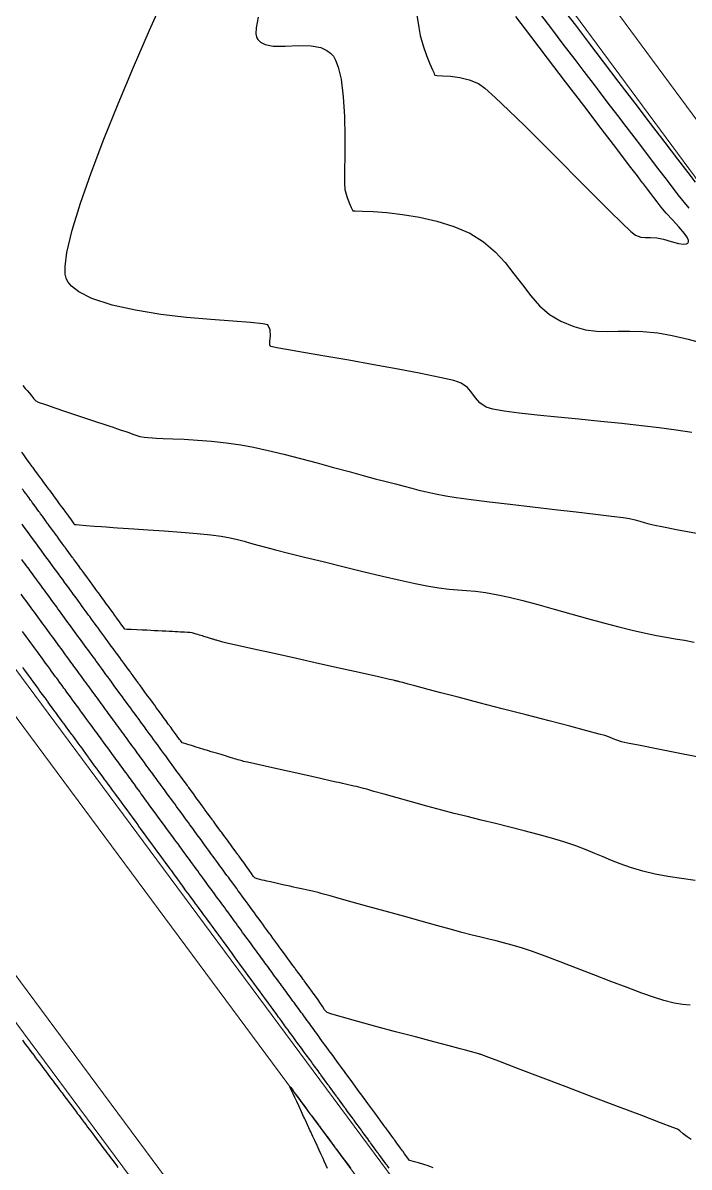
# Model space of a CAD drawing. Header units: millimetres. Extents: x 340454 to 342791, y 6993867 to 6995092.
# Drawn here: x 340748.3 to 340795.8, y 6994663.3 to 6994745 of the extents above; entities that cross this region are included whole.
import ezdxf

# ---------------------------------------------------------------- set-up
doc = ezdxf.new("R2010")
doc.units = ezdxf.units.MM
doc.header["$LTSCALE"] = 10
for name, color, linetype in [('T-HM-CURVA_INTERMEDIARIA', 45, 'Continuous'), ('T-HM-CURVA_MESTRA', 20, 'Continuous'), ('URB-Calçadas', 2, 'Continuous'), ('URB-Quadras', 3, 'Continuous')]:
    doc.layers.add(name, color=color, linetype=linetype)

msp = doc.modelspace()

# ---------------------------------------------------------------- linework, layer by layer
at = {"layer": 'T-HM-CURVA_INTERMEDIARIA', "color": 45, "linetype": 'Continuous', "lineweight": -3, "flags": 128}
for points, elevation in [([(340796.03, 6994715.732), (340794.905, 6994715.888), (340793.68, 6994716.054), (340792.426, 6994716.209), (340791.012, 6994716.363), (340789.5, 6994716.515), (340787.95, 6994716.666), (340786.426, 6994716.815), (340784.988, 6994716.962), (340783.699, 6994717.106), (340782.621, 6994717.248), (340781.815, 6994717.388), (340781.343, 6994717.524), (340780.883, 6994717.83), (340780.573, 6994718.188), (340780.314, 6994718.566), (340780.006, 6994718.932), (340779.549, 6994719.257), (340779.021, 6994719.427), (340778.024, 6994719.659), (340776.667, 6994719.937), (340775.06, 6994720.244), (340773.311, 6994720.565), (340771.529, 6994720.883), (340769.824, 6994721.181), (340768.306, 6994721.444), (340767.083, 6994721.655), (340766.39, 6994721.776), (340766.074, 6994721.832), (340765.973, 6994721.852), (340765.958, 6994721.856), (340765.946, 6994721.869), (340765.925, 6994721.906), (340765.902, 6994721.976), (340765.881, 6994722.067), (340765.9, 6994722.253), (340765.932, 6994722.624), (340765.908, 6994723.05), (340765.756, 6994723.402), (340765.384, 6994723.492), (340764.514, 6994723.576), (340763.247, 6994723.669), (340761.69, 6994723.787), (340759.946, 6994723.946), (340758.119, 6994724.16), (340756.314, 6994724.446), (340754.635, 6994724.82), (340753.186, 6994725.296), (340752.262, 6994725.761), (340751.742, 6994726.164), (340751.49, 6994726.461), (340751.395, 6994726.618), (340751.346, 6994726.731), (340751.284, 6994727.017), (340751.275, 6994727.586), (340751.408, 6994728.584), (340751.787, 6994730.175), (340752.373, 6994732.091), (340753.133, 6994734.273), (340754.037, 6994736.661), (340755.053, 6994739.195), (340756.15, 6994741.815), (340757.297, 6994744.461), (340758.461, 6994747.073)], 721), ([(340776.384, 6994745.526), (340776.522, 6994744.653), (340776.631, 6994744.073), (340776.832, 6994743.343), (340777.078, 6994742.643), (340777.32, 6994742.046), (340777.506, 6994741.621), (340777.588, 6994741.439), (340777.618, 6994741.327), (340777.663, 6994741.234), (340777.825, 6994741.22), (340778.223, 6994741.201), (340778.786, 6994741.155), (340779.446, 6994741.061), (340780.133, 6994740.895), (340780.777, 6994740.638), (340781.238, 6994740.3), (340781.982, 6994739.64), (340782.951, 6994738.723), (340784.085, 6994737.616), (340785.325, 6994736.385), (340786.611, 6994735.095), (340787.884, 6994733.812), (340789.086, 6994732.602), (340790.156, 6994731.531), (340791.036, 6994730.664), (340791.666, 6994730.068), (340791.987, 6994729.809), (340792.379, 6994729.675), (340792.719, 6994729.647), (340793.077, 6994729.654), (340793.521, 6994729.626), (340793.993, 6994729.52), (340794.538, 6994729.36), (340795.071, 6994729.219), (340795.431, 6994729.17), (340795.634, 6994729.194), (340795.727, 6994729.249), (340795.759, 6994729.289), (340795.776, 6994729.33), (340795.775, 6994729.43), (340795.699, 6994729.623), (340795.486, 6994729.943), (340795.095, 6994730.41), (340794.639, 6994730.907), (340794.194, 6994731.388), (340793.84, 6994731.806), (340793.545, 6994732.194), (340793.31, 6994732.501), (340793.096, 6994732.782), (340792.862, 6994733.09), (340792.566, 6994733.478), (340792.566, 6994733.478), (340792.53, 6994733.525), (340792.412, 6994733.68), (340792.129, 6994734.05), (340791.578, 6994734.773), (340790.658, 6994735.98), (340789.545, 6994737.441), (340788.306, 6994739.065), (340787.011, 6994740.765), (340785.726, 6994742.45), (340784.521, 6994744.03), (340783.464, 6994745.418)], 719), ([(340786.916, 6994745.837), (340787.703, 6994744.805), (340788.645, 6994743.569), (340789.698, 6994742.188), (340790.815, 6994740.723), (340791.948, 6994739.236), (340793.053, 6994737.787), (340794.082, 6994736.438), (340794.988, 6994735.248), (340795.727, 6994734.279), (340796.251, 6994733.592)], 721), ([(340748.251, 6994719.072), (340748.424, 6994718.874), (340748.562, 6994718.717), (340748.731, 6994718.523), (340748.905, 6994718.308), (340749.044, 6994718.132), (340749.199, 6994717.988), (340749.352, 6994717.897), (340749.491, 6994717.847), (340749.666, 6994717.787), (340749.947, 6994717.69), (340750.533, 6994717.492), (340751.307, 6994717.231), (340752.153, 6994716.948), (340752.956, 6994716.679), (340753.598, 6994716.464), (340753.963, 6994716.342), (340754.249, 6994716.245), (340754.478, 6994716.168), (340754.698, 6994716.095), (340754.956, 6994716.008), (340755.28, 6994715.899), (340755.539, 6994715.812), (340755.835, 6994715.712), (340756.114, 6994715.61), (340756.335, 6994715.527), (340756.62, 6994715.448), (340756.922, 6994715.392), (340757.186, 6994715.365), (340757.517, 6994715.336), (340757.789, 6994715.322), (340758.282, 6994715.305), (340758.96, 6994715.28), (340759.785, 6994715.241), (340760.72, 6994715.183), (340761.73, 6994715.1), (340762.777, 6994714.986), (340763.825, 6994714.836), (340764.733, 6994714.666), (340765.77, 6994714.437), (340766.899, 6994714.166), (340768.081, 6994713.865), (340769.276, 6994713.549), (340770.447, 6994713.232), (340771.554, 6994712.929), (340772.559, 6994712.654), (340773.422, 6994712.422), (340774.105, 6994712.246), (340774.853, 6994712.058), (340775.473, 6994711.894), (340776.018, 6994711.748), (340776.538, 6994711.612), (340777.085, 6994711.481), (340777.711, 6994711.347), (340778.467, 6994711.202), (340779.195, 6994711.088), (340780.257, 6994710.944), (340781.572, 6994710.779), (340783.061, 6994710.598), (340784.642, 6994710.411), (340786.235, 6994710.226), (340787.759, 6994710.048), (340789.135, 6994709.888), (340790.28, 6994709.751), (340791.115, 6994709.647), (340791.56, 6994709.581), (340791.983, 6994709.489), (340792.315, 6994709.398), (340792.617, 6994709.305), (340792.948, 6994709.208), (340793.37, 6994709.103), (340793.887, 6994708.999), (340794.919, 6994708.799), (340796.347, 6994708.527)], 722), ([(340748.168, 6994714.31), (340748.309, 6994714.118), (340748.362, 6994714.045), (340748.505, 6994713.851), (340748.764, 6994713.496), (340748.905, 6994713.303), (340748.952, 6994713.238), (340749.096, 6994713.042), (340749.359, 6994712.683), (340749.502, 6994712.487), (340749.543, 6994712.431), (340749.688, 6994712.233), (340749.954, 6994711.869), (340750.099, 6994711.672), (340750.133, 6994711.624), (340750.225, 6994711.498), (340750.441, 6994711.203), (340750.699, 6994710.851), (340750.862, 6994710.629), (340750.994, 6994710.447), (340751.13, 6994710.262), (340751.301, 6994710.028), (340751.508, 6994709.745), (340751.702, 6994709.48), (340751.846, 6994709.282), (340751.904, 6994709.204), (340751.937, 6994709.158), (340751.996, 6994709.153), (340752.068, 6994709.148), (340752.288, 6994709.13), (340752.788, 6994709.09), (340753.38, 6994709.043), (340753.876, 6994709.004), (340754.2, 6994708.978), (340754.452, 6994708.958), (340754.705, 6994708.938), (340755.029, 6994708.913), (340755.433, 6994708.886), (340756.19, 6994708.838), (340757.199, 6994708.774), (340758.356, 6994708.696), (340759.558, 6994708.609), (340760.702, 6994708.516), (340761.686, 6994708.421), (340762.407, 6994708.327), (340763.061, 6994708.207), (340763.59, 6994708.085), (340764.054, 6994707.957), (340764.517, 6994707.82), (340765.041, 6994707.67), (340765.688, 6994707.501), (340766.302, 6994707.348), (340767.222, 6994707.118), (340768.376, 6994706.829), (340769.694, 6994706.5), (340771.106, 6994706.152), (340772.541, 6994705.802), (340773.928, 6994705.469), (340775.197, 6994705.174), (340776.277, 6994704.934), (340777.098, 6994704.77), (340777.962, 6994704.631), (340778.686, 6994704.544), (340779.325, 6994704.489), (340779.936, 6994704.443), (340780.574, 6994704.384), (340781.296, 6994704.292), (340782.158, 6994704.143), (340782.983, 6994703.963), (340783.953, 6994703.721), (340785.033, 6994703.431), (340786.186, 6994703.11), (340787.376, 6994702.774), (340788.566, 6994702.439), (340789.719, 6994702.122), (340790.798, 6994701.838), (340791.768, 6994701.604), (340792.699, 6994701.4), (340793.489, 6994701.239), (340794.186, 6994701.108), (340794.837, 6994700.994), (340795.489, 6994700.884), (340796.189, 6994700.763)], 723), ([(340796.877, 6994692.463), (340795.163, 6994692.801), (340793.611, 6994693.108), (340792.328, 6994693.363), (340791.42, 6994693.547), (340790.996, 6994693.641), (340790.66, 6994693.751), (340790.403, 6994693.855), (340790.147, 6994693.961), (340789.812, 6994694.079), (340789.403, 6994694.192), (340788.534, 6994694.423), (340787.307, 6994694.745), (340785.823, 6994695.132), (340784.184, 6994695.558), (340782.49, 6994695.998), (340780.844, 6994696.425), (340779.347, 6994696.814), (340778.099, 6994697.138), (340777.203, 6994697.371), (340776.76, 6994697.487), (340776.242, 6994697.628), (340775.757, 6994697.763), (340775.396, 6994697.864), (340775.249, 6994697.906), (340775.158, 6994697.931), (340775.11, 6994697.942), (340775.06, 6994697.953), (340775.008, 6994697.964), (340774.955, 6994697.976), (340774.9, 6994697.989), (340774.842, 6994698.001), (340774.783, 6994698.015), (340774.721, 6994698.028), (340774.433, 6994698.093), (340773.652, 6994698.267), (340772.488, 6994698.528), (340771.05, 6994698.849), (340769.449, 6994699.207), (340767.793, 6994699.578), (340766.192, 6994699.936), (340764.755, 6994700.257), (340763.593, 6994700.517), (340762.815, 6994700.691), (340762.53, 6994700.754), (340762.462, 6994700.773), (340762.388, 6994700.795), (340762.308, 6994700.82), (340762.221, 6994700.846), (340762.128, 6994700.874), (340762.078, 6994700.889), (340762.027, 6994700.905), (340761.973, 6994700.921), (340761.917, 6994700.938), (340761.858, 6994700.956), (340761.796, 6994700.975), (340761.732, 6994700.994), (340761.664, 6994701.015), (340761.593, 6994701.036), (340761.518, 6994701.059), (340761.44, 6994701.083), (340761.356, 6994701.108), (340761.269, 6994701.134), (340761.176, 6994701.163), (340761.079, 6994701.192), (340760.974, 6994701.224), (340760.865, 6994701.257), (340760.745, 6994701.293), (340760.624, 6994701.332), (340760.485, 6994701.372), (340760.345, 6994701.408), (340760.18, 6994701.439), (340760.004, 6994701.452), (340759.797, 6994701.458), (340759.644, 6994701.466), (340759.5, 6994701.474), (340759.32, 6994701.483), (340759.128, 6994701.493), (340758.942, 6994701.503), (340758.71, 6994701.515), (340758.46, 6994701.528), (340758.212, 6994701.541), (340757.903, 6994701.557), (340757.647, 6994701.57), (340757.396, 6994701.583), (340757.118, 6994701.597), (340756.784, 6994701.615), (340756.389, 6994701.632), (340756, 6994701.646), (340755.694, 6994701.661), (340755.551, 6994701.679), (340755.482, 6994701.757), (340755.423, 6994701.853), (340755.334, 6994701.975), (340755.163, 6994702.208), (340754.975, 6994702.465), (340754.833, 6994702.66), (340754.704, 6994702.836), (340754.538, 6994703.063), (340754.371, 6994703.29), (340754.242, 6994703.467), (340754.095, 6994703.668), (340753.899, 6994703.936), (340753.727, 6994704.171), (340753.652, 6994704.274), (340753.612, 6994704.329), (340753.469, 6994704.524), (340753.206, 6994704.884), (340753.061, 6994705.081), (340753.01, 6994705.151), (340752.87, 6994705.343), (340752.613, 6994705.694), (340752.471, 6994705.888), (340752.44, 6994705.931), (340752.409, 6994705.973), (340752.271, 6994706.162), (340752.021, 6994706.504), (340751.881, 6994706.695), (340751.844, 6994706.745), (340751.808, 6994706.795), (340751.672, 6994706.981), (340751.429, 6994707.313), (340751.29, 6994707.502), (340751.249, 6994707.559), (340751.207, 6994707.615), (340751.073, 6994707.799), (340750.837, 6994708.122), (340750.7, 6994708.31), (340750.653, 6994708.373), (340750.606, 6994708.437), (340750.474, 6994708.618), (340750.244, 6994708.932), (340750.109, 6994709.117), (340750.057, 6994709.187), (340750.006, 6994709.258), (340749.875, 6994709.437), (340749.652, 6994709.741), (340749.519, 6994709.924), (340749.462, 6994710.001), (340749.405, 6994710.079), (340749.276, 6994710.255), (340749.06, 6994710.55), (340748.928, 6994710.731), (340748.867, 6994710.814), (340748.806, 6994710.898), (340748.678, 6994711.073), (340748.468, 6994711.36), (340748.338, 6994711.538), (340748.274, 6994711.625), (340748.211, 6994711.712)], 724), ([(340795.907, 6994674.82), (340795.36, 6994674.882), (340794.749, 6994674.985), (340794.03, 6994675.161), (340793.354, 6994675.376), (340792.46, 6994675.692), (340791.402, 6994676.084), (340790.235, 6994676.528), (340789.011, 6994676.998), (340787.785, 6994677.471), (340786.612, 6994677.922), (340785.544, 6994678.325), (340784.635, 6994678.657), (340783.941, 6994678.893), (340783.203, 6994679.117), (340782.585, 6994679.289), (340782.039, 6994679.427), (340781.516, 6994679.552), (340780.967, 6994679.68), (340780.343, 6994679.833), (340779.596, 6994680.027), (340778.864, 6994680.226), (340777.875, 6994680.498), (340776.706, 6994680.822), (340775.433, 6994681.175), (340774.133, 6994681.536), (340772.883, 6994681.884), (340771.76, 6994682.197), (340770.841, 6994682.453), (340770.202, 6994682.631), (340769.92, 6994682.71), (340769.712, 6994682.769), (340769.547, 6994682.815), (340769.338, 6994682.87), (340769.121, 6994682.921), (340768.938, 6994682.96), (340768.709, 6994683.01), (340768.477, 6994683.062), (340768.282, 6994683.106), (340768.037, 6994683.161), (340767.788, 6994683.216), (340767.578, 6994683.263), (340767.315, 6994683.322), (340767.048, 6994683.382), (340766.823, 6994683.432), (340766.54, 6994683.495), (340766.253, 6994683.559), (340765.946, 6994683.627), (340765.677, 6994683.687), (340765.502, 6994683.727), (340765.339, 6994683.769), (340765.177, 6994683.815), (340764.994, 6994683.85), (340764.823, 6994683.922), (340764.714, 6994684.036), (340764.578, 6994684.226), (340764.417, 6994684.466), (340764.232, 6994684.731), (340764.029, 6994685.008), (340763.839, 6994685.268), (340763.697, 6994685.461), (340763.641, 6994685.538), (340763.609, 6994685.582), (340763.465, 6994685.78), (340763.197, 6994686.145), (340763.051, 6994686.346), (340763.004, 6994686.409), (340762.863, 6994686.602), (340762.604, 6994686.956), (340762.46, 6994687.153), (340762.43, 6994687.194), (340762.4, 6994687.235), (340762.262, 6994687.424), (340762.011, 6994687.767), (340761.87, 6994687.96), (340761.833, 6994688.01), (340761.797, 6994688.06), (340761.661, 6994688.245), (340761.418, 6994688.577), (340761.279, 6994688.767), (340761.237, 6994688.825), (340761.194, 6994688.884), (340761.06, 6994689.066), (340760.826, 6994689.387), (340760.689, 6994689.574), (340760.64, 6994689.64), (340760.592, 6994689.707), (340760.46, 6994689.887), (340760.233, 6994690.197), (340760.098, 6994690.381), (340760.044, 6994690.455), (340759.99, 6994690.529), (340759.86, 6994690.707), (340759.641, 6994691.006), (340759.508, 6994691.188), (340759.448, 6994691.27), (340759.389, 6994691.351), (340759.261, 6994691.526), (340759.049, 6994691.815), (340758.918, 6994691.995), (340758.853, 6994692.084), (340758.788, 6994692.172), (340758.662, 6994692.345), (340758.458, 6994692.624), (340758.327, 6994692.802), (340758.258, 6994692.897), (340758.188, 6994692.992), (340758.063, 6994693.164), (340757.866, 6994693.433), (340757.737, 6994693.609), (340757.662, 6994693.711), (340757.588, 6994693.812), (340757.464, 6994693.982), (340757.275, 6994694.241), (340757.146, 6994694.417), (340757.068, 6994694.524), (340756.989, 6994694.632), (340756.866, 6994694.8), (340756.684, 6994695.049), (340756.556, 6994695.224), (340756.472, 6994695.338), (340756.389, 6994695.452), (340756.267, 6994695.618), (340756.093, 6994695.857), (340755.965, 6994696.031), (340755.877, 6994696.152), (340755.788, 6994696.273), (340755.667, 6994696.439), (340755.501, 6994696.665), (340755.375, 6994696.838), (340755.281, 6994696.966), (340755.187, 6994697.094), (340755.067, 6994697.259), (340754.91, 6994697.473), (340754.784, 6994697.645), (340754.686, 6994697.78), (340754.587, 6994697.914), (340754.467, 6994698.079), (340754.317, 6994698.284), (340754.194, 6994698.452), (340754.091, 6994698.593), (340753.988, 6994698.734), (340753.869, 6994698.897), (340753.725, 6994699.093), (340753.604, 6994699.259), (340753.496, 6994699.406), (340753.389, 6994699.553), (340753.271, 6994699.714), (340753.133, 6994699.902), (340753.013, 6994700.066), (340752.901, 6994700.219), (340752.79, 6994700.372), (340752.673, 6994700.531), (340752.541, 6994700.711), (340752.423, 6994700.873), (340752.307, 6994701.031), (340752.191, 6994701.189), (340752.076, 6994701.347), (340751.95, 6994701.52), (340751.832, 6994701.681), (340751.713, 6994701.844), (340751.593, 6994702.007), (340751.479, 6994702.163), (340751.358, 6994702.329), (340751.242, 6994702.488), (340751.119, 6994702.656), (340750.996, 6994702.824), (340750.883, 6994702.978), (340750.766, 6994703.138), (340750.651, 6994703.295), (340750.561, 6994703.418), (340750.489, 6994703.517), (340750.398, 6994703.641), (340750.287, 6994703.793), (340750.175, 6994703.946), (340750.061, 6994704.102), (340749.968, 6994704.229), (340749.894, 6994704.33), (340749.801, 6994704.457), (340749.69, 6994704.608), (340749.583, 6994704.755), (340749.47, 6994704.909), (340749.375, 6994705.039), (340749.3, 6994705.142), (340749.204, 6994705.273), (340749.095, 6994705.423), (340748.992, 6994705.564), (340748.88, 6994705.716), (340748.783, 6994705.849), (340748.705, 6994705.955), (340748.608, 6994706.088), (340748.499, 6994706.237), (340748.4, 6994706.372), (340748.29, 6994706.523), (340748.19, 6994706.659)], 726), ([(340795.961, 6994665.248), (340795.691, 6994665.42), (340795.4, 6994665.651), (340795.162, 6994665.851), (340795.06, 6994665.938), (340794.992, 6994665.973), (340794.665, 6994666.098), (340793.772, 6994666.438), (340792.438, 6994666.945), (340790.79, 6994667.573), (340788.953, 6994668.272), (340787.053, 6994668.995), (340785.216, 6994669.694), (340783.568, 6994670.321), (340782.235, 6994670.829), (340781.342, 6994671.168), (340781.016, 6994671.293), (340780.96, 6994671.311), (340780.904, 6994671.326), (340780.859, 6994671.339), (340780.807, 6994671.353), (340780.648, 6994671.396), (340780.287, 6994671.496), (340779.855, 6994671.614), (340779.483, 6994671.713), (340778.693, 6994671.921), (340777.59, 6994672.213), (340776.28, 6994672.56), (340774.869, 6994672.937), (340773.462, 6994673.316), (340772.165, 6994673.67), (340771.084, 6994673.973), (340770.325, 6994674.197), (340769.993, 6994674.315), (340769.795, 6994674.503), (340769.675, 6994674.708), (340769.521, 6994674.96), (340769.341, 6994675.206), (340769.149, 6994675.469), (340768.995, 6994675.679), (340768.931, 6994675.767), (340768.892, 6994675.821), (340768.749, 6994676.016), (340768.486, 6994676.375), (340768.34, 6994676.574), (340768.311, 6994676.615), (340768.281, 6994676.656), (340768.143, 6994676.844), (340767.892, 6994677.187), (340767.75, 6994677.381), (340767.711, 6994677.435), (340767.672, 6994677.488), (340767.538, 6994677.672), (340767.298, 6994677.999), (340767.16, 6994678.188), (340767.112, 6994678.254), (340767.064, 6994678.319), (340766.933, 6994678.498), (340766.706, 6994678.809), (340766.569, 6994678.996), (340766.513, 6994679.073), (340766.456, 6994679.15), (340766.328, 6994679.325), (340766.113, 6994679.619), (340765.979, 6994679.803), (340765.914, 6994679.891), (340765.85, 6994679.979), (340765.724, 6994680.151), (340765.52, 6994680.429), (340765.388, 6994680.61), (340765.316, 6994680.708), (340765.245, 6994680.806), (340765.121, 6994680.976), (340764.928, 6994681.239), (340764.798, 6994681.417), (340764.719, 6994681.524), (340764.64, 6994681.632), (340764.518, 6994681.8), (340764.336, 6994682.048), (340764.207, 6994682.224), (340764.122, 6994682.34), (340764.037, 6994682.456), (340763.916, 6994682.622), (340763.745, 6994682.857), (340763.617, 6994683.031), (340763.526, 6994683.155), (340763.435, 6994683.28), (340763.315, 6994683.444), (340763.153, 6994683.665), (340763.026, 6994683.838), (340762.93, 6994683.97), (340762.834, 6994684.102), (340762.713, 6994684.266), (340762.561, 6994684.475), (340762.436, 6994684.645), (340762.334, 6994684.784), (340762.233, 6994684.923), (340762.113, 6994685.086), (340761.968, 6994685.285), (340761.846, 6994685.452), (340761.739, 6994685.598), (340761.632, 6994685.744), (340761.515, 6994685.905), (340761.376, 6994686.094), (340761.255, 6994686.259), (340761.144, 6994686.412), (340761.033, 6994686.564), (340760.916, 6994686.723), (340760.784, 6994686.904), (340760.665, 6994687.067), (340760.549, 6994687.225), (340760.433, 6994687.383), (340760.318, 6994687.54), (340760.192, 6994687.713), (340760.074, 6994687.874), (340759.954, 6994688.038), (340759.835, 6994688.201), (340759.721, 6994688.357), (340759.6, 6994688.522), (340759.484, 6994688.681), (340759.36, 6994688.85), (340759.236, 6994689.019), (340759.124, 6994689.173), (340759.008, 6994689.331), (340758.893, 6994689.488), (340758.802, 6994689.613), (340758.729, 6994689.712), (340758.638, 6994689.837), (340758.527, 6994689.989), (340758.416, 6994690.14), (340758.303, 6994690.295), (340758.209, 6994690.423), (340758.134, 6994690.525), (340758.04, 6994690.654), (340757.93, 6994690.805), (340757.825, 6994690.949), (340757.712, 6994691.102), (340757.616, 6994691.234), (340757.539, 6994691.339), (340757.443, 6994691.47), (340757.334, 6994691.62), (340757.233, 6994691.757), (340757.122, 6994691.909), (340757.023, 6994692.044), (340756.945, 6994692.152), (340756.846, 6994692.287), (340756.738, 6994692.434), (340756.642, 6994692.566), (340756.532, 6994692.716), (340756.43, 6994692.854), (340756.35, 6994692.964), (340756.249, 6994693.102), (340756.142, 6994693.249), (340756.05, 6994693.374), (340755.941, 6994693.523), (340755.838, 6994693.665), (340755.756, 6994693.777), (340755.653, 6994693.918), (340755.547, 6994694.063), (340755.459, 6994694.183), (340755.351, 6994694.33), (340755.245, 6994694.475), (340755.161, 6994694.589), (340755.056, 6994694.734), (340754.95, 6994694.878), (340754.866, 6994694.993), (340754.76, 6994695.138), (340754.652, 6994695.286), (340754.564, 6994695.406), (340754.458, 6994695.551), (340754.355, 6994695.692), (340754.273, 6994695.804), (340754.17, 6994695.945), (340754.061, 6994696.094), (340753.968, 6994696.221), (340753.861, 6994696.367), (340753.76, 6994696.505), (340753.68, 6994696.614), (340753.579, 6994696.752), (340753.469, 6994696.902), (340753.372, 6994697.035), (340753.264, 6994697.183), (340753.165, 6994697.318), (340753.087, 6994697.424), (340752.989, 6994697.559), (340752.878, 6994697.711), (340752.776, 6994697.849), (340752.667, 6994697.999), (340752.571, 6994698.13), (340752.495, 6994698.235), (340752.398, 6994698.366), (340752.286, 6994698.519), (340752.181, 6994698.663), (340752.071, 6994698.814), (340751.977, 6994698.943), (340751.902, 6994699.045), (340751.808, 6994699.173), (340751.695, 6994699.327), (340751.586, 6994699.477), (340751.475, 6994699.629), (340751.383, 6994699.755), (340751.31, 6994699.854), (340751.218, 6994699.98), (340751.104, 6994700.136), (340750.991, 6994700.29), (340750.879, 6994700.443), (340750.753, 6994700.615), (340750.627, 6994700.787), (340750.513, 6994700.944), (340750.396, 6994701.103), (340750.283, 6994701.258), (340750.16, 6994701.426), (340750.037, 6994701.594), (340749.921, 6994701.752), (340749.801, 6994701.916), (340749.688, 6994702.072), (340749.567, 6994702.237), (340749.446, 6994702.402), (340749.33, 6994702.56), (340749.207, 6994702.728), (340749.092, 6994702.885), (340748.974, 6994703.047), (340748.856, 6994703.209), (340748.739, 6994703.368), (340748.613, 6994703.541), (340748.497, 6994703.698), (340748.381, 6994703.857), (340748.265, 6994704.016), (340748.148, 6994704.176)], 727), ([(340777.562, 6994663.21), (340777.193, 6994663.35), (340776.875, 6994663.462), (340776.513, 6994663.57), (340776.208, 6994663.649), (340776.055, 6994663.687), (340775.961, 6994663.707), (340775.874, 6994663.736), (340775.736, 6994663.914), (340775.517, 6994664.218), (340775.402, 6994664.382), (340775.369, 6994664.426), (340775.226, 6994664.622), (340774.96, 6994664.985), (340774.811, 6994665.189), (340774.777, 6994665.235), (340774.744, 6994665.281), (340774.608, 6994665.466), (340774.364, 6994665.8), (340774.221, 6994665.996), (340774.171, 6994666.063), (340774.122, 6994666.13), (340773.993, 6994666.307), (340773.769, 6994666.613), (340773.63, 6994666.803), (340773.567, 6994666.889), (340773.504, 6994666.975), (340773.379, 6994667.146), (340773.175, 6994667.425), (340773.04, 6994667.61), (340772.965, 6994667.713), (340772.89, 6994667.815), (340772.768, 6994667.982), (340772.582, 6994668.236), (340772.449, 6994668.417), (340772.363, 6994668.535), (340772.278, 6994668.652), (340772.158, 6994668.816), (340771.989, 6994669.046), (340771.859, 6994669.224), (340771.763, 6994669.355), (340771.668, 6994669.486), (340771.548, 6994669.649), (340771.395, 6994669.859), (340771.269, 6994670.031), (340771.164, 6994670.174), (340771.059, 6994670.317), (340770.942, 6994670.478), (340770.801, 6994670.671), (340770.678, 6994670.838), (340770.565, 6994670.992), (340770.453, 6994671.146), (340770.337, 6994671.304), (340770.207, 6994671.482), (340770.088, 6994671.646), (340769.968, 6994671.809), (340769.848, 6994671.973), (340769.735, 6994672.128), (340769.614, 6994672.292), (340769.497, 6994672.453), (340769.407, 6994672.577), (340769.335, 6994672.675), (340769.244, 6994672.799), (340769.133, 6994672.951), (340769.022, 6994673.103), (340768.907, 6994673.26), (340768.812, 6994673.39), (340768.736, 6994673.493), (340768.641, 6994673.623), (340768.532, 6994673.772), (340768.429, 6994673.913), (340768.316, 6994674.067), (340768.217, 6994674.202), (340768.138, 6994674.31), (340768.039, 6994674.446), (340767.932, 6994674.593), (340767.837, 6994674.722), (340767.726, 6994674.874), (340767.623, 6994675.015), (340767.541, 6994675.127), (340767.437, 6994675.268), (340767.332, 6994675.413), (340767.244, 6994675.532), (340767.135, 6994675.681), (340767.028, 6994675.829), (340766.942, 6994675.946), (340766.836, 6994676.09), (340766.732, 6994676.233), (340766.649, 6994676.346), (340766.545, 6994676.488), (340766.435, 6994676.638), (340766.343, 6994676.764), (340766.236, 6994676.911), (340766.135, 6994677.048), (340766.055, 6994677.158), (340765.955, 6994677.295), (340765.843, 6994677.447), (340765.745, 6994677.582), (340765.636, 6994677.73), (340765.539, 6994677.863), (340765.462, 6994677.969), (340765.364, 6994678.102), (340765.251, 6994678.256), (340765.147, 6994678.399), (340765.037, 6994678.55), (340764.943, 6994678.678), (340764.868, 6994678.781), (340764.774, 6994678.909), (340764.66, 6994679.065), (340764.549, 6994679.216), (340764.438, 6994679.368), (340764.347, 6994679.493), (340764.274, 6994679.592), (340764.183, 6994679.717), (340764.068, 6994679.874), (340763.952, 6994680.032), (340763.84, 6994680.186), (340763.716, 6994680.355), (340763.593, 6994680.524), (340763.477, 6994680.682), (340763.356, 6994680.847), (340763.242, 6994681.003), (340763.122, 6994681.167), (340763.002, 6994681.331), (340762.885, 6994681.491), (340762.76, 6994681.662), (340762.645, 6994681.819), (340762.528, 6994681.979), (340762.412, 6994682.138), (340762.294, 6994682.299), (340762.164, 6994682.476), (340762.048, 6994682.635), (340761.935, 6994682.79), (340761.821, 6994682.945), (340761.703, 6994683.107), (340761.569, 6994683.29), (340761.452, 6994683.45), (340761.341, 6994683.601), (340761.231, 6994683.752), (340761.111, 6994683.915), (340760.974, 6994684.103), (340760.856, 6994684.264), (340760.748, 6994684.412), (340760.641, 6994684.559), (340760.52, 6994684.724), (340760.379, 6994684.916), (340760.26, 6994685.079), (340760.155, 6994685.222), (340760.05, 6994685.366), (340759.929, 6994685.532), (340759.785, 6994685.729), (340759.665, 6994685.892), (340759.562, 6994686.033), (340759.46, 6994686.173), (340759.338, 6994686.34), (340759.19, 6994686.541), (340759.07, 6994686.706), (340758.97, 6994686.843), (340758.869, 6994686.98), (340758.747, 6994687.148), (340758.596, 6994687.354), (340758.475, 6994687.519), (340758.377, 6994687.653), (340758.279, 6994687.788), (340758.155, 6994687.956), (340758.001, 6994688.167), (340757.881, 6994688.332), (340757.784, 6994688.463), (340757.688, 6994688.595), (340757.565, 6994688.764), (340757.407, 6994688.979), (340757.286, 6994689.144), (340757.192, 6994689.273), (340757.098, 6994689.402), (340756.974, 6994689.571), (340756.813, 6994689.791), (340756.692, 6994689.957), (340756.6, 6994690.083), (340756.507, 6994690.209), (340756.383, 6994690.378), (340756.22, 6994690.602), (340756.098, 6994690.769), (340756.007, 6994690.892), (340755.917, 6994691.016), (340755.793, 6994691.186), (340755.626, 6994691.414), (340755.504, 6994691.581), (340755.415, 6994691.702), (340755.327, 6994691.823), (340755.202, 6994691.993), (340755.033, 6994692.225), (340754.91, 6994692.392), (340754.823, 6994692.511), (340754.736, 6994692.63), (340754.612, 6994692.8), (340754.439, 6994693.036), (340754.316, 6994693.204), (340754.231, 6994693.321), (340754.146, 6994693.437), (340754.021, 6994693.608), (340753.846, 6994693.847), (340753.723, 6994694.016), (340753.639, 6994694.13), (340753.555, 6994694.244), (340753.43, 6994694.416), (340753.252, 6994694.659), (340753.128, 6994694.828), (340753.046, 6994694.94), (340752.965, 6994695.051), (340752.839, 6994695.223), (340752.658, 6994695.471), (340752.534, 6994695.64), (340752.454, 6994695.749), (340752.374, 6994695.859), (340752.248, 6994696.031), (340752.064, 6994696.282), (340751.94, 6994696.452), (340751.862, 6994696.559), (340751.784, 6994696.666), (340751.658, 6994696.838), (340751.471, 6994697.093), (340751.346, 6994697.264), (340751.27, 6994697.368), (340751.193, 6994697.473), (340751.067, 6994697.646), (340750.878, 6994697.904), (340750.753, 6994698.075), (340750.678, 6994698.178), (340750.603, 6994698.28), (340750.476, 6994698.453), (340750.285, 6994698.715), (340750.159, 6994698.886), (340750.086, 6994698.987), (340750.013, 6994699.087), (340749.885, 6994699.261), (340749.692, 6994699.526), (340749.566, 6994699.697), (340749.494, 6994699.796), (340749.422, 6994699.894), (340749.295, 6994700.068), (340749.099, 6994700.336), (340748.973, 6994700.508), (340748.902, 6994700.605), (340748.832, 6994700.701), (340748.704, 6994700.876), (340748.506, 6994701.146), (340748.38, 6994701.319), (340748.31, 6994701.414), (340748.241, 6994701.508)], 728), ([(340774.411, 6994663.195), (340774.276, 6994663.38), (340774.236, 6994663.434), (340774.197, 6994663.488), (340774.06, 6994663.676), (340773.818, 6994664.006), (340773.682, 6994664.192), (340773.644, 6994664.244), (340773.606, 6994664.295), (340773.469, 6994664.483), (340773.225, 6994664.817), (340773.088, 6994665.004), (340773.052, 6994665.053), (340773.016, 6994665.103), (340772.878, 6994665.291), (340772.632, 6994665.627), (340772.495, 6994665.815), (340772.46, 6994665.862), (340772.425, 6994665.91), (340772.287, 6994666.099), (340772.04, 6994666.437), (340771.902, 6994666.625), (340771.868, 6994666.671), (340771.835, 6994666.717), (340771.696, 6994666.906), (340771.447, 6994667.246), (340771.309, 6994667.435), (340771.277, 6994667.48), (340771.244, 6994667.524), (340771.105, 6994667.714), (340770.855, 6994668.055), (340770.717, 6994668.245), (340770.685, 6994668.288), (340770.654, 6994668.331), (340770.515, 6994668.521), (340770.264, 6994668.864), (340770.125, 6994669.054), (340770.094, 6994669.096), (340770.063, 6994669.138), (340769.924, 6994669.329), (340769.672, 6994669.673), (340769.533, 6994669.864), (340769.503, 6994669.904), (340769.473, 6994669.945), (340769.333, 6994670.136), (340769.08, 6994670.482), (340768.941, 6994670.673), (340768.883, 6994670.752), (340768.742, 6994670.944), (340768.489, 6994671.29), (340768.349, 6994671.482), (340768.292, 6994671.559), (340768.152, 6994671.751), (340767.898, 6994672.099), (340767.757, 6994672.29), (340767.702, 6994672.367), (340767.561, 6994672.559), (340767.306, 6994672.907), (340767.166, 6994673.099), (340767.111, 6994673.174), (340766.97, 6994673.366), (340766.715, 6994673.715), (340766.574, 6994673.907), (340766.521, 6994673.981), (340766.38, 6994674.173), (340766.124, 6994674.524), (340765.983, 6994674.716), (340765.93, 6994674.788), (340765.789, 6994674.981), (340765.532, 6994675.332), (340765.391, 6994675.525), (340765.34, 6994675.595), (340765.199, 6994675.788), (340764.941, 6994676.14), (340764.8, 6994676.333), (340764.749, 6994676.402), (340764.608, 6994676.595), (340764.35, 6994676.948), (340764.209, 6994677.141), (340764.159, 6994677.209), (340764.017, 6994677.403), (340763.759, 6994677.756), (340763.617, 6994677.95), (340763.569, 6994678.016), (340763.427, 6994678.21), (340763.168, 6994678.564), (340763.026, 6994678.758), (340762.978, 6994678.823), (340762.836, 6994679.018), (340762.577, 6994679.372), (340762.435, 6994679.566), (340762.388, 6994679.63), (340762.245, 6994679.825), (340761.986, 6994680.18), (340761.844, 6994680.374), (340761.797, 6994680.438), (340761.655, 6994680.632), (340761.395, 6994680.988), (340761.252, 6994681.182), (340761.207, 6994681.245), (340761.064, 6994681.439), (340760.804, 6994681.795), (340760.661, 6994681.99), (340760.616, 6994682.052), (340760.474, 6994682.247), (340760.213, 6994682.603), (340760.07, 6994682.798), (340760.026, 6994682.859), (340759.883, 6994683.054), (340759.622, 6994683.411), (340759.479, 6994683.606), (340759.435, 6994683.666), (340759.293, 6994683.861), (340759.031, 6994684.218), (340758.888, 6994684.414), (340758.845, 6994684.473), (340758.702, 6994684.668), (340758.44, 6994685.026), (340758.298, 6994685.221), (340758.255, 6994685.28), (340758.112, 6994685.476), (340757.85, 6994685.834), (340757.707, 6994686.029), (340757.664, 6994686.087), (340757.521, 6994686.283), (340757.259, 6994686.641), (340757.116, 6994686.837), (340757.074, 6994686.894), (340756.93, 6994687.09), (340756.668, 6994687.449), (340756.525, 6994687.644), (340756.483, 6994687.701), (340756.34, 6994687.897), (340756.077, 6994688.256), (340755.934, 6994688.452), (340755.893, 6994688.509), (340755.749, 6994688.704), (340755.487, 6994689.064), (340755.343, 6994689.26), (340755.302, 6994689.316), (340755.159, 6994689.512), (340754.896, 6994689.871), (340754.752, 6994690.067), (340754.712, 6994690.123), (340754.568, 6994690.319), (340754.305, 6994690.679), (340754.162, 6994690.875), (340754.121, 6994690.93), (340753.978, 6994691.126), (340753.714, 6994691.486), (340753.571, 6994691.682), (340753.531, 6994691.737), (340753.387, 6994691.933), (340753.124, 6994692.294), (340752.98, 6994692.49), (340752.941, 6994692.544), (340752.797, 6994692.74), (340752.533, 6994693.101), (340752.389, 6994693.297), (340752.35, 6994693.351), (340752.206, 6994693.548), (340751.942, 6994693.909), (340751.798, 6994694.105), (340751.76, 6994694.158), (340751.616, 6994694.355), (340751.351, 6994694.716), (340751.207, 6994694.913), (340751.169, 6994694.965), (340751.025, 6994695.162), (340750.761, 6994695.524), (340750.617, 6994695.721), (340750.579, 6994695.772), (340750.435, 6994695.969), (340750.17, 6994696.332), (340750.026, 6994696.529), (340749.988, 6994696.58), (340749.844, 6994696.777), (340749.579, 6994697.139), (340749.435, 6994697.336), (340749.398, 6994697.387), (340749.254, 6994697.584), (340748.988, 6994697.947), (340748.844, 6994698.144), (340748.807, 6994698.194), (340748.663, 6994698.391), (340748.397, 6994698.754), (340748.253, 6994698.951)], 729), ([(340748.225, 6994672.335), (340748.436, 6994672.054), (340748.569, 6994671.877), (340748.636, 6994671.788), (340748.703, 6994671.699), (340748.831, 6994671.527), (340749.037, 6994671.253), (340749.169, 6994671.077), (340749.24, 6994670.983), (340749.31, 6994670.889), (340749.438, 6994670.719), (340749.638, 6994670.453), (340749.77, 6994670.278), (340749.844, 6994670.178), (340749.919, 6994670.078), (340750.046, 6994669.91), (340750.239, 6994669.652), (340750.37, 6994669.478), (340750.45, 6994669.372), (340750.53, 6994669.266), (340750.655, 6994669.099), (340750.84, 6994668.852), (340750.971, 6994668.678), (340751.056, 6994668.564), (340751.142, 6994668.45), (340751.265, 6994668.286), (340751.44, 6994668.053), (340751.571, 6994667.879), (340751.664, 6994667.755), (340751.756, 6994667.632), (340751.878, 6994667.47), (340752.041, 6994667.253), (340752.172, 6994667.079), (340752.273, 6994666.944), (340752.374, 6994666.809), (340752.495, 6994666.648), (340752.645, 6994666.449), (340752.772, 6994666.279), (340752.884, 6994666.13), (340752.996, 6994665.981), (340753.113, 6994665.825), (340753.247, 6994665.647), (340753.373, 6994665.48), (340753.499, 6994665.312), (340753.625, 6994665.143), (340753.737, 6994664.995), (340753.85, 6994664.843), (340753.973, 6994664.68), (340754.077, 6994664.542), (340754.16, 6994664.432), (340754.264, 6994664.293), (340754.371, 6994664.151), (340754.461, 6994664.031), (340754.574, 6994663.881), (340754.699, 6994663.714), (340754.809, 6994663.567), (340754.918, 6994663.422), (340755.046, 6994663.251)], 729), ([(340770.018, 6994663.178), (340769.924, 6994663.382), (340769.78, 6994663.694), (340769.693, 6994663.884), (340769.649, 6994663.978), (340769.606, 6994664.072), (340769.541, 6994664.214), (340769.415, 6994664.485), (340769.265, 6994664.812), (340769.104, 6994665.159), (340768.963, 6994665.465), (340768.896, 6994665.61), (340768.866, 6994665.676), (340768.837, 6994665.739), (340768.809, 6994665.799), (340768.782, 6994665.859), (340768.682, 6994666.076), (340768.506, 6994666.457), (340768.409, 6994666.667), (340768.369, 6994666.753), (340768.305, 6994666.893), (340768.157, 6994667.213), (340767.981, 6994667.595), (340767.819, 6994667.945), (340767.679, 6994668.249), (340767.562, 6994668.503), (340767.444, 6994668.732), (340767.343, 6994668.924), (340767.324, 6994669.018), (340767.394, 6994668.964), (340767.501, 6994668.799), (340767.632, 6994668.605), (340767.841, 6994668.323), (340768.086, 6994667.992), (340768.206, 6994667.831), (340768.239, 6994667.786), (340768.379, 6994667.598), (340768.638, 6994667.25), (340768.78, 6994667.058), (340768.836, 6994666.983), (340768.97, 6994666.802), (340769.216, 6994666.471), (340769.355, 6994666.284), (340769.393, 6994666.232), (340769.432, 6994666.18), (340769.562, 6994666.005), (340769.793, 6994665.693), (340769.929, 6994665.511), (340769.978, 6994665.444), (340770.028, 6994665.377), (340770.154, 6994665.208), (340770.37, 6994664.916), (340770.503, 6994664.737), (340770.564, 6994664.656), (340770.624, 6994664.575), (340770.746, 6994664.41), (340770.947, 6994664.14), (340771.077, 6994663.964), (340771.149, 6994663.868), (340771.22, 6994663.772), (340771.339, 6994663.612), (340771.523, 6994663.364), (340771.652, 6994663.19)], 729)]:
    msp.add_lwpolyline(points, dxfattribs=dict(at, elevation=elevation))
at = {"layer": 'T-HM-CURVA_MESTRA', "color": 20, "linetype": 'Continuous', "lineweight": -3, "flags": 128}
for points, elevation in [([(340765.061, 6994745.378), (340764.915, 6994744.628), (340764.898, 6994744.197), (340764.936, 6994743.982), (340764.971, 6994743.897), (340765.041, 6994743.784), (340765.216, 6994743.6), (340765.557, 6994743.416), (340766.132, 6994743.304), (340766.987, 6994743.301), (340767.917, 6994743.348), (340768.841, 6994743.335), (340769.523, 6994743.208), (340769.972, 6994743.008), (340770.234, 6994742.812), (340770.351, 6994742.692), (340770.435, 6994742.584), (340770.588, 6994742.319), (340770.781, 6994741.808), (340770.976, 6994740.953), (340771.135, 6994739.681), (340771.219, 6994738.281), (340771.25, 6994736.86), (340771.248, 6994735.522), (340771.234, 6994734.374), (340771.23, 6994733.522), (340771.256, 6994733.07), (340771.397, 6994732.579), (340771.565, 6994732.127), (340771.708, 6994731.793), (340771.77, 6994731.655), (340771.788, 6994731.597), (340771.81, 6994731.545), (340771.994, 6994731.542), (340772.499, 6994731.531), (340773.267, 6994731.496), (340774.241, 6994731.423), (340775.362, 6994731.296), (340776.573, 6994731.1), (340777.815, 6994730.82), (340779.031, 6994730.441), (340780.163, 6994729.948), (340781.144, 6994729.335), (340781.973, 6994728.628), (340782.686, 6994727.859), (340783.322, 6994727.058), (340783.918, 6994726.256), (340784.513, 6994725.485), (340785.144, 6994724.776), (340785.849, 6994724.159), (340786.665, 6994723.666), (340787.599, 6994723.286), (340788.437, 6994723.064), (340789.216, 6994722.96), (340789.976, 6994722.936), (340790.756, 6994722.951), (340791.594, 6994722.967), (340792.529, 6994722.943), (340793.6, 6994722.84), (340794.607, 6994722.657), (340795.749, 6994722.38), (340796.976, 6994722.048)], 720), ([(340795.829, 6994731.731), (340795.045, 6994732.699), (340794.273, 6994733.712), (340793.6, 6994734.595), (340792.997, 6994735.386), (340792.437, 6994736.121), (340791.891, 6994736.838), (340791.33, 6994737.573), (340790.728, 6994738.363), (340790.054, 6994739.247), (340789.282, 6994740.259), (340789.282, 6994740.259), (340789.131, 6994740.457), (340788.821, 6994740.864), (340788.341, 6994741.494), (340787.679, 6994742.362), (340786.842, 6994743.461), (340786.019, 6994744.539), (340785.242, 6994745.559)], 720), ([(340796.264, 6994683.741), (340795.274, 6994683.874), (340794.314, 6994684.017), (340793.391, 6994684.186), (340792.513, 6994684.401), (340791.641, 6994684.667), (340790.911, 6994684.922), (340790.276, 6994685.17), (340789.689, 6994685.417), (340789.103, 6994685.667), (340788.47, 6994685.925), (340787.744, 6994686.197), (340786.876, 6994686.486), (340785.99, 6994686.753), (340785.04, 6994687.018), (340784.044, 6994687.282), (340783.022, 6994687.542), (340781.992, 6994687.798), (340780.974, 6994688.048), (340779.986, 6994688.293), (340779.048, 6994688.529), (340778.178, 6994688.757), (340777.092, 6994689.052), (340776.007, 6994689.35), (340774.979, 6994689.636), (340774.065, 6994689.891), (340773.324, 6994690.099), (340772.811, 6994690.244), (340772.585, 6994690.308), (340772.417, 6994690.355), (340772.248, 6994690.4), (340772.07, 6994690.441), (340771.885, 6994690.481), (340771.694, 6994690.524), (340771.496, 6994690.568), (340771.292, 6994690.614), (340771.079, 6994690.662), (340770.925, 6994690.696), (340770.794, 6994690.725), (340770.63, 6994690.762), (340770.291, 6994690.838), (340769.521, 6994691.01), (340768.464, 6994691.246), (340767.269, 6994691.513), (340766.08, 6994691.779), (340765.044, 6994692.01), (340764.308, 6994692.175), (340764.016, 6994692.241), (340763.918, 6994692.267), (340763.819, 6994692.294), (340763.716, 6994692.325), (340763.605, 6994692.359), (340763.494, 6994692.393), (340763.375, 6994692.429), (340763.255, 6994692.465), (340763.126, 6994692.504), (340762.997, 6994692.543), (340762.857, 6994692.586), (340762.718, 6994692.628), (340762.565, 6994692.674), (340762.415, 6994692.72), (340762.248, 6994692.771), (340762.079, 6994692.822), (340761.9, 6994692.876), (340761.715, 6994692.932), (340761.519, 6994692.992), (340761.376, 6994693.035), (340761.252, 6994693.073), (340761.098, 6994693.119), (340760.94, 6994693.167), (340760.803, 6994693.209), (340760.632, 6994693.261), (340760.453, 6994693.315), (340760.296, 6994693.363), (340760.112, 6994693.419), (340759.896, 6994693.481), (340759.717, 6994693.534), (340759.627, 6994693.566), (340759.577, 6994693.627), (340759.532, 6994693.696), (340759.45, 6994693.808), (340759.278, 6994694.042), (340759.086, 6994694.305), (340758.942, 6994694.503), (340758.813, 6994694.679), (340758.646, 6994694.906), (340758.48, 6994695.133), (340758.351, 6994695.31), (340758.204, 6994695.511), (340758.008, 6994695.779), (340757.836, 6994696.014), (340757.761, 6994696.117), (340757.722, 6994696.17), (340757.579, 6994696.365), (340757.315, 6994696.726), (340757.17, 6994696.924), (340757.118, 6994696.996), (340756.978, 6994697.187), (340756.722, 6994697.536), (340756.58, 6994697.731), (340756.547, 6994697.776), (340756.514, 6994697.821), (340756.377, 6994698.009), (340756.129, 6994698.347), (340755.989, 6994698.538), (340755.95, 6994698.592), (340755.911, 6994698.646), (340755.776, 6994698.83), (340755.537, 6994699.157), (340755.399, 6994699.345), (340755.354, 6994699.407), (340755.308, 6994699.469), (340755.176, 6994699.65), (340754.945, 6994699.967), (340754.809, 6994700.152), (340754.758, 6994700.222), (340754.706, 6994700.292), (340754.576, 6994700.471), (340754.352, 6994700.776), (340754.218, 6994700.96), (340754.162, 6994701.037), (340754.105, 6994701.114), (340753.976, 6994701.29), (340753.76, 6994701.585), (340753.628, 6994701.767), (340753.566, 6994701.851), (340753.504, 6994701.935), (340753.377, 6994702.11), (340753.169, 6994702.394), (340753.037, 6994702.574), (340752.97, 6994702.665), (340752.904, 6994702.756), (340752.778, 6994702.929), (340752.577, 6994703.203), (340752.447, 6994703.381), (340752.375, 6994703.479), (340752.304, 6994703.576), (340752.179, 6994703.747), (340751.985, 6994704.012), (340751.856, 6994704.188), (340751.78, 6994704.292), (340751.704, 6994704.396), (340751.58, 6994704.565), (340751.394, 6994704.82), (340751.266, 6994704.995), (340751.185, 6994705.105), (340751.105, 6994705.215), (340750.982, 6994705.383), (340750.803, 6994705.628), (340750.675, 6994705.802), (340750.591, 6994705.918), (340750.506, 6994706.034), (340750.384, 6994706.201), (340750.211, 6994706.436), (340750.085, 6994706.609), (340749.996, 6994706.73), (340749.908, 6994706.852), (340749.786, 6994707.018), (340749.621, 6994707.244), (340749.495, 6994707.416), (340749.402, 6994707.543), (340749.309, 6994707.671), (340749.188, 6994707.836), (340749.03, 6994708.052), (340748.904, 6994708.223), (340748.807, 6994708.356), (340748.71, 6994708.489), (340748.589, 6994708.654), (340748.437, 6994708.861), (340748.314, 6994709.031), (340748.213, 6994709.169)], 725)]:
    msp.add_lwpolyline(points, dxfattribs=dict(at, elevation=elevation))
at = {"layer": 'URB-Calçadas', "lineweight": 0}
for points in [[(340791.598, 6994636.247, 0.463778), (340801.688, 6994634.389), (340841.713, 6994664.056, 0.413765), (340843.279, 6994674.539), (340713.551, 6994850.12)], [(340782.772, 6994629.704), (340711.434, 6994725.948, -2.484058), (340719.455, 6994733.6), (340791.598, 6994636.247, 0.000011), (340791.598, 6994636.247)]]:
    msp.add_lwpolyline(points, format="xyb", dxfattribs=at)
at = {"layer": 'URB-Quadras', "color": 252, "lineweight": 0}
msp.add_lwpolyline([(340679.087, 6994633.225, -1.140997), (340691.277, 6994649.02), (340732.961, 6994592.783, 0.414213), (340739.955, 6994591.744), (340780.125, 6994621.519, 0.414214), (340781.165, 6994628.513), (340710.383, 6994724.007, -2.195265), (340721.458, 6994734.256), (340793.205, 6994637.438, 0.414246), (340800.199, 6994636.398), (340840.224, 6994666.065, 0.413765), (340841.268, 6994673.053), (340762.203, 6994780.065)], format="xyb", dxfattribs=at)

doc.saveas('drawing.dxf')
